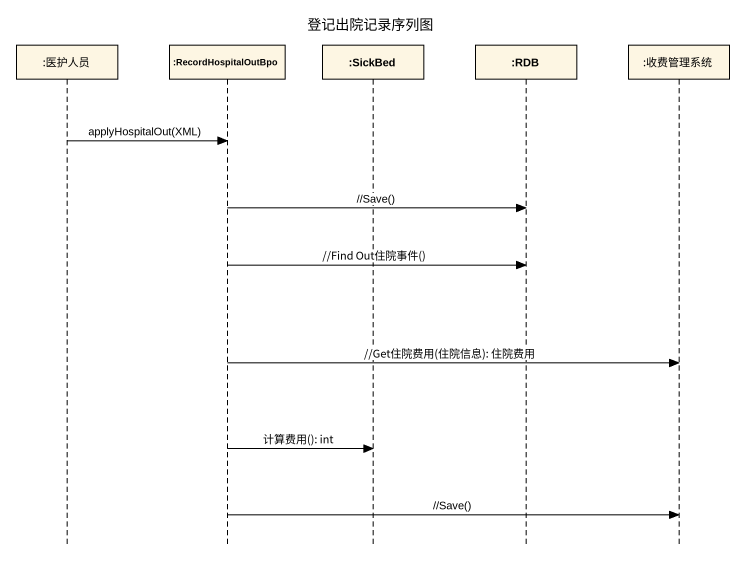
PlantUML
@startuml
title 登记出院记录序列图
hide footbox
participant ":医护人员" as 医护人员
participant ":RecordHospitalOutBpo" as RecordHospitalOutBpo
participant ":SickBed" as SickBed
participant ":RDB" as RDB
participant ":收费管理系统" as 收费管理系统

医护人员 -> RecordHospitalOutBpo : applyHospitalOut(XML)
RecordHospitalOutBpo -> RDB : //Save()
RecordHospitalOutBpo -> RDB : //Find Out住院事件()
RecordHospitalOutBpo -> 收费管理系统 : //Get住院费用(住院信息): 住院费用
RecordHospitalOutBpo -> SickBed : 计算费用(): int
RecordHospitalOutBpo -> 收费管理系统 : //Save()
@enduml
